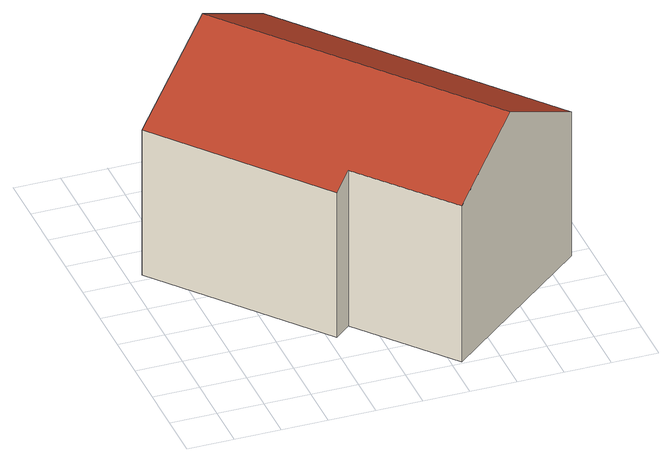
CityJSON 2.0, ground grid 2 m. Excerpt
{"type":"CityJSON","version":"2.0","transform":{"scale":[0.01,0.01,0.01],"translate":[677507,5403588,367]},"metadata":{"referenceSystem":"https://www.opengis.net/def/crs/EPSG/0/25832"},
"CityObjects":{
"building1":{"type":"Building","attributes":{"citygml_function":"31001_1000","Gemeindeschluessel":"09161000","Geometrietyp2DReferenz":"3000","HoeheDach":"377.067","HoeheGrund":"367.360","Methode":"1000","NiedrigsteTraufeDesGebaeudes":"374.254","roofType":"3100","measuredHeight":9.71},"geometry":[{"type":"Solid","lod":"2","boundaries":[[[[0,1,2,3,4,5]],[[6,7,8,9]],[[2,10,11,3]],[[10,2,1,12]],[[13,6,9,14]],[[13,4,3,11,7,6]],[[5,14,9,8,15,12,1,0]],[[11,10,12,15,8,7]],[[4,13,14,5]]]],"semantics":{"surfaces":[{"type":"WallSurface"},{"type":"RoofSurface","Dachneigung":"60.075","Dachorientierung":"52.459","Flaeche":"79.187","Z_MAX":"9.707","Z_MAX_ASL":"377.067","Z_MIN":"6.894","Z_MIN_ASL":"374.254"},{"type":"RoofSurface","Dachneigung":"60.074","Dachorientierung":"232.459","Flaeche":"73.593","Z_MAX":"9.707","Z_MAX_ASL":"377.067","Z_MIN":"6.909","Z_MIN_ASL":"374.269"},{"type":"GroundSurface"}],"values":[[0,0,1,0,0,2,3,0,0]]}}]}
},
"vertices":[
[1340,261,36],[1715,575,36],[1715,575,725],[1340,261,1007],[1042,10,782],[1042,10,36],[636,347,727],[64,1038,728],[64,1038,36],[636,347,36],[806,1656,729],[435,1348,1007],[806,1656,36],[708,407,781],[708,407,36],[435,1348,36]
]}
